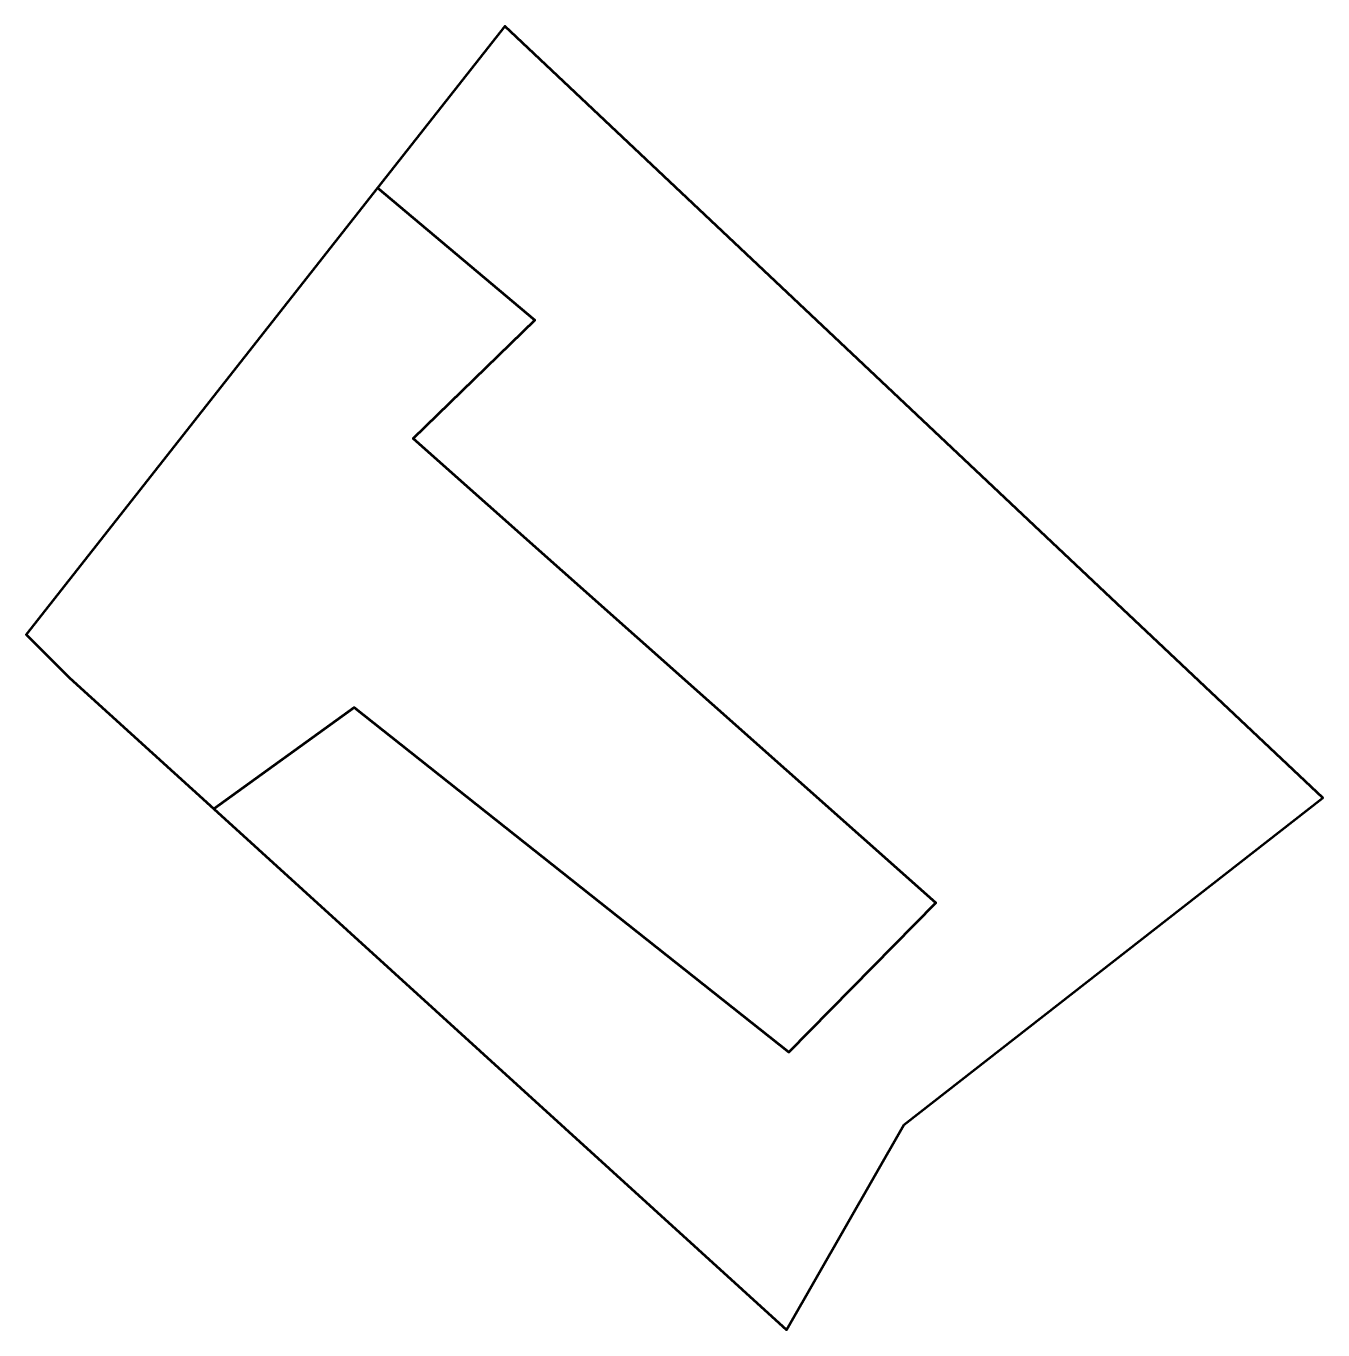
# Model space of a CAD drawing. Header units: metres. Extents: x 807511.8 to 807590.4, y 9157371.4 to 9157450.4.
import ezdxf

# ---------------------------------------------------------------- set-up
doc = ezdxf.new("R2010")
doc.units = ezdxf.units.M
doc.header["$MEASUREMENT"] = 0
doc.layers.add('2868-21081', color=1, linetype='Continuous')

msp = doc.modelspace()

# ---------------------------------------------------------------- linework, layer by layer
at = {"layer": '2868-21081', "color": 3, "lineweight": 53, "true_color": 0x00ff00}
msp.add_lwpolyline([(807565.036, 9157383.818), (807590.428, 9157403.65), (807540.841, 9157450.426), (807533.124, 9157440.613), (807542.661, 9157432.61), (807535.294, 9157425.437), (807566.971, 9157397.279), (807558.058, 9157388.235), (807531.715, 9157409.131), (807523.209, 9157402.974), (807557.919, 9157371.396)], close=True, dxfattribs=at)
at = {"layer": '2868-21081', "color": 131, "lineweight": 53, "true_color": 0xbbffff}
msp.add_lwpolyline([(807531.715, 9157409.131), (807558.058, 9157388.235), (807566.971, 9157397.279), (807535.294, 9157425.437), (807542.661, 9157432.61), (807533.124, 9157440.613), (807511.832, 9157413.539), (807514.465, 9157410.929), (807523.209, 9157402.974)], close=True, dxfattribs=at)

doc.saveas('drawing.dxf')
